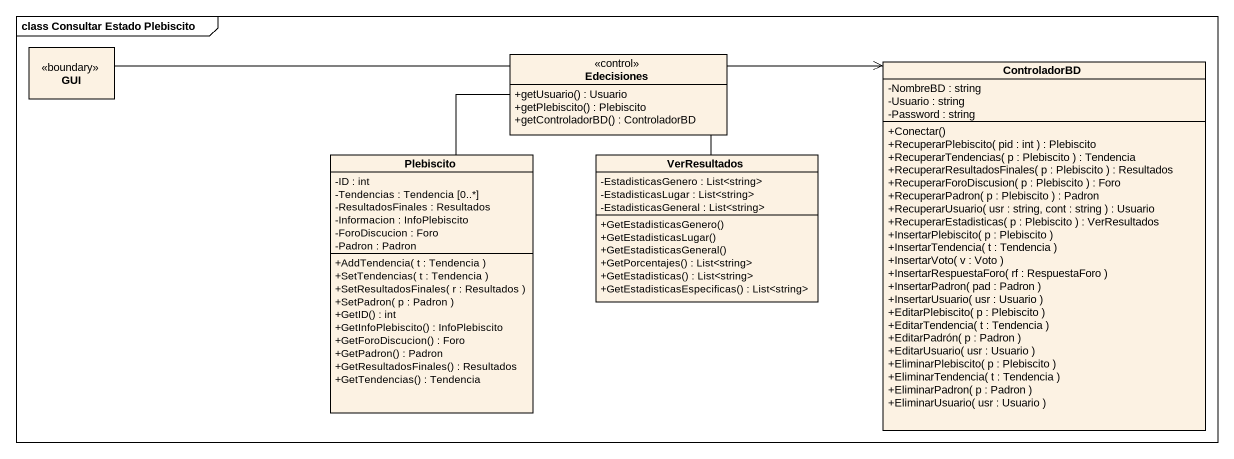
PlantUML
@startuml
mainframe class Consultar Estado Plebiscito
hide circle
hide empty members
skinparam classAttributeIconSize 0
class GUI <<boundary>>
class Edecisiones <<control>> {
  +getUsuario() : Usuario
  +getPlebiscito() : Plebiscito
  +getControladorBD() : ControladorBD
}
class ControladorBD {
  -NombreBD : string
  -Usuario : string
  -Password : string
  +Conectar()
  +RecuperarPlebiscito( pid : int ) : Plebiscito
  +RecuperarTendencias( p : Plebiscito ) : Tendencia
  +RecuperarResultadosFinales( p : Plebiscito ) : Resultados
  +RecuperarForoDiscusion( p : Plebiscito ) : Foro
  +RecuperarPadron( p : Plebiscito ) : Padron
  +RecuperarUsuario( usr : string, cont : string ) : Usuario
  +RecuperarEstadisticas( p : Plebiscito ) : VerResultados
  +InsertarPlebiscito( p : Plebiscito )
  +InsertarTendencia( t : Tendencia )
  +InsertarVoto( v : Voto )
  +InsertarRespuestaForo( rf : RespuestaForo )
  +InsertarPadron( pad : Padron )
  +InsertarUsuario( usr : Usuario )
  +EditarPlebiscito( p : Plebiscito )
  +EditarTendencia( t : Tendencia )
  +EditarPadrón( p : Padron )
  +EditarUsuario( usr : Usuario )
  +EliminarPlebiscito( p : Plebiscito )
  +EliminarTendencia( t : Tendencia )
  +EliminarPadron( p : Padron )
  +EliminarUsuario( usr : Usuario )
}
class Plebiscito {
  -ID : int
  -Tendencias : Tendencia [0..*]
  -ResultadosFinales : Resultados
  -Informacion : InfoPlebiscito
  -ForoDiscucion : Foro
  -Padron : Padron
  +AddTendencia( t : Tendencia )
  +SetTendencias( t : Tendencia )
  +SetResultadosFinales( r : Resultados )
  +SetPadron( p : Padron )
  +GetID() : int
  +GetInfoPlebiscito() : InfoPlebiscito
  +GetForoDiscucion() : Foro
  +GetPadron() : Padron
  +GetResultadosFinales() : Resultados
  +GetTendencias() : Tendencia
}
class VerResultados {
  -EstadisticasGenero : List<string>
  -EstadisticasLugar : List<string>
  -EstadisticasGeneral : List<string>
  +GetEstadisticasGenero()
  +GetEstadisticasLugar()
  +GetEstadisticasGeneral()
  +GetPorcentajes() : List<string>
  +GetEstadisticas() : List<string>
  +GetEstadisticasEspecificas() : List<string>
}
GUI -right- Edecisiones
Edecisiones -right-> ControladorBD
Edecisiones -- VerResultados
Plebiscito -up- Edecisiones
@enduml
